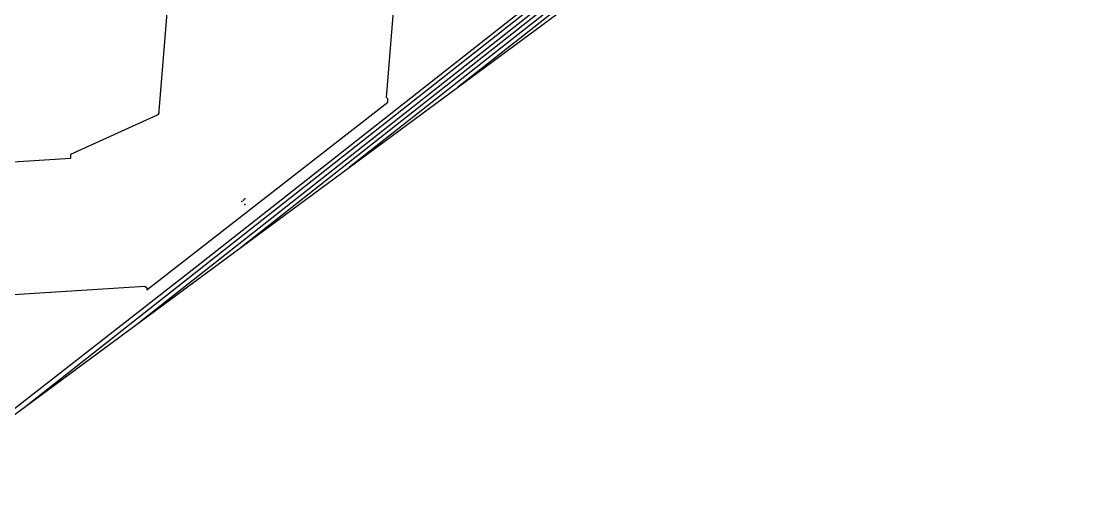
# Model space of a CAD drawing. Header units: metres. Extents: x 419582 to 423558, y 4805372 to 4807539.
# Drawn here: x 422438.9 to 422514, y 4806945.4 to 4806979.4 of the extents above; entities that cross this region are included whole.
import ezdxf

# ---------------------------------------------------------------- set-up
doc = ezdxf.new("R2010")
doc.units = ezdxf.units.M
for name, color, linetype in [('C-TINN', 4, 'Continuous'), ('C-TINN-BNDY', 110, 'Continuous'), ('C-TOPO-MAJR', 9, 'Continuous'), ('C-TOPO-MINR', 8, 'Continuous')]:
    doc.layers.add(name, color=color, linetype=linetype)

msp = doc.modelspace()

# ---------------------------------------------------------------- linework, layer by layer
at = {"layer": 'C-TINN', "color": 4, "linetype": 'Continuous', "lineweight": -3}
for p in [(422454.25, 4806966.84, 1744.41), (422454.35, 4806966.94, 1744.41), (422454.45, 4806967.04, 1744.41), (422454.45, 4806966.64, 1744.41)]:
    msp.add_point(p, dxfattribs=at)
at = {"layer": 'C-TINN-BNDY', "color": 110, "linetype": 'Continuous', "lineweight": -3, "flags": 128}
msp.add_lwpolyline([(422724.87, 4807165.92), (422697.08, 4807146.67), (422577.28, 4807048.8), (422494.93, 4806993.73), (422433.35, 4806948.24), (422390.21, 4806913.55), (422303.24, 4806847.72), (422229.68, 4806793.83), (422213.19, 4806781.58), (422179.34, 4806755.48), (422143.63, 4806726.94), (422090.94, 4806686.36), (421935.65, 4806537.41), (421807.76, 4806419.27), (421798.23, 4806410.98), (421750.84, 4806385.06), (421712.43, 4806364.25), (421678.37, 4806344.94), (421648.74, 4806328.11), (421541.25, 4806258.62), (421434.62, 4806175.52), (421305.47, 4806115.01), (421187.67, 4806058.56)], dxfattribs=at)
at = {"layer": 'C-TOPO-MAJR', "color": 9, "linetype": 'Continuous', "lineweight": -3, "flags": 128}
for points, elevation in [([(422485.278, 4806987.773), (422461.766, 4806969.231)], 1750), ([(422434.63, 4806960.122), (422447.475, 4806960.94), (422447.61, 4806960.805), (422447.61, 4806960.675), (422464.438, 4806973.79), (422464.438, 4806974.003), (422464.344, 4806974.097), (422464.978, 4806981.852)], 1745)]:
    msp.add_lwpolyline(points, dxfattribs=dict(at, elevation=elevation))
at = {"layer": 'C-TOPO-MINR', "color": 8, "linetype": 'Continuous', "lineweight": -3, "flags": 128}
for points, elevation in [([(422435.671, 4806969.456), (422442.308, 4806969.879), (422442.308, 4806970.14), (422448.363, 4806972.891), (422448.42, 4806972.948), (422448.477, 4806973.004), (422448.477, 4806973.177), (422449.155, 4806981.468), (422445.686, 4806986.061), (422446.421, 4806987.406), (422447.604, 4806989.129), (422447.545, 4806989.188), (422445.757, 4806999.896), (422446.063, 4807009.82), (422446.063, 4807009.82), (422445.899, 4807009.984), (422421.256, 4806988.037)], 1744), ([(422487.472, 4806989.127), (422469.303, 4806974.799)], 1751), ([(422483.085, 4806986.419), (422454.228, 4806963.663)], 1749), ([(422446.691, 4806958.095), (422480.891, 4806985.065)], 1748), ([(422478.697, 4806983.711), (422439.154, 4806952.527)], 1747), ([(422436.016, 4806950.565), (422450.777, 4806962.069), (422476.504, 4806982.357)], 1746)]:
    msp.add_lwpolyline(points, dxfattribs=dict(at, elevation=elevation))

doc.saveas('drawing.dxf')
